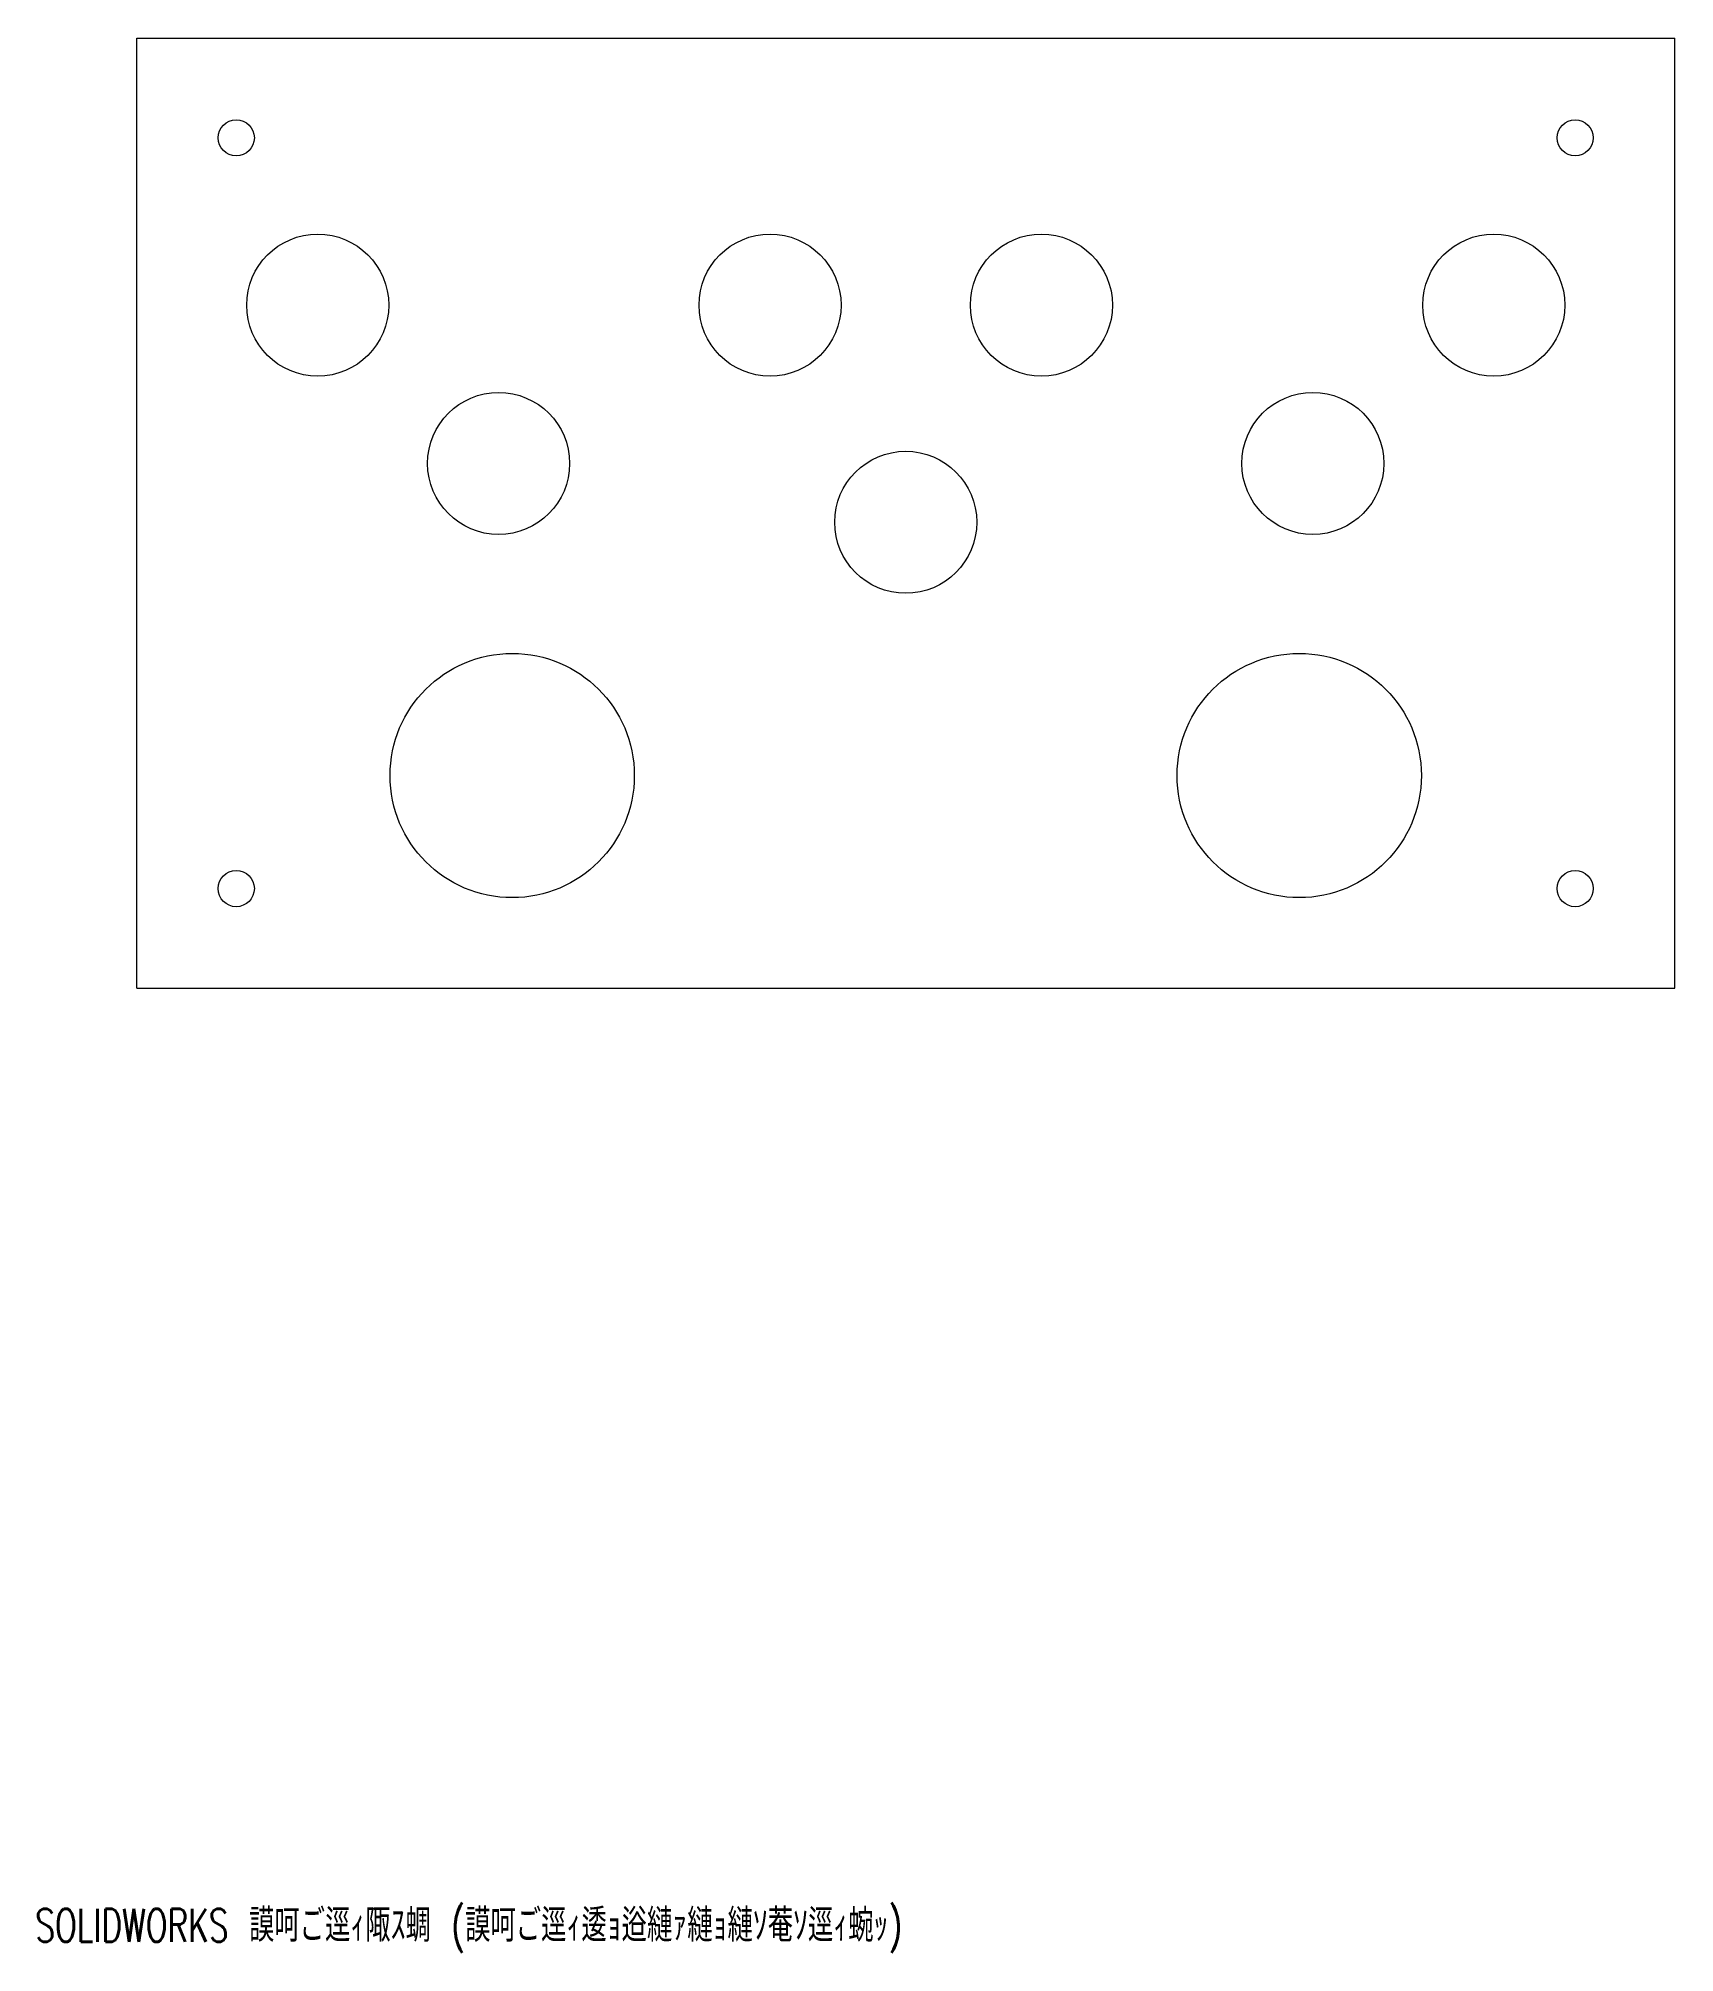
# Model space of a CAD drawing. Header units: millimetres. Extents: x 0 to 181, y 0 to 211.
import ezdxf

# ---------------------------------------------------------------- set-up
doc = ezdxf.new("R2010")
doc.units = ezdxf.units.MM
doc.styles.add('SLDTEXTSTYLE0', font='TXT', dxfattribs={"width": 0.7, "bigfont": 'bigfont'})

msp = doc.modelspace()

# ---------------------------------------------------------------- linework, layer by layer
at = {"color": 1, "linetype": 'Continuous', "lineweight": 18}
for p, q in [((11.211, 106.472), (11.211, 211.472)), ((11.211, 211.472), (181.211, 211.472)), ((181.211, 106.472), (181.211, 211.472)), ((11.211, 106.472), (181.211, 106.472))]:
    msp.add_line(p, q, dxfattribs=at)
for centre, radius in [((22.211, 200.472), 2), ((170.211, 200.472), 2), ((31.211, 181.972), 7.850000000000023), ((81.211, 181.972), 7.850000000000023), ((111.211, 181.972), 7.850000000000023), ((161.211, 181.972), 7.849999999999994), ((51.211, 164.472), 7.849999999999994), ((141.211, 164.472), 7.849999999999966), ((96.211, 157.972), 7.849999999999994), ((52.711, 129.972), 13.50000000000001), ((139.711, 129.972), 13.5), ((22.211, 117.472), 2), ((170.211, 117.472), 1.999999999999986)]:
    msp.add_circle(centre, radius, dxfattribs=at)

# ---------------------------------------------------------------- texts
at = {"color": 7, "linetype": 'Continuous', "insert": (0, 4.6831830986), "char_height": 3.633, "attachment_point": 1, "style": 'SLDTEXTSTYLE0'}
msp.add_mtext('SOLIDWORKS 謨呵ご逕ｨ陬ｽ蜩 (謨呵ご逕ｨ逶ｮ逧縺ｧ縺ｮ縺ｿ菴ｿ逕ｨ蜿ｯ)', dxfattribs=at)

doc.saveas('drawing.dxf')
